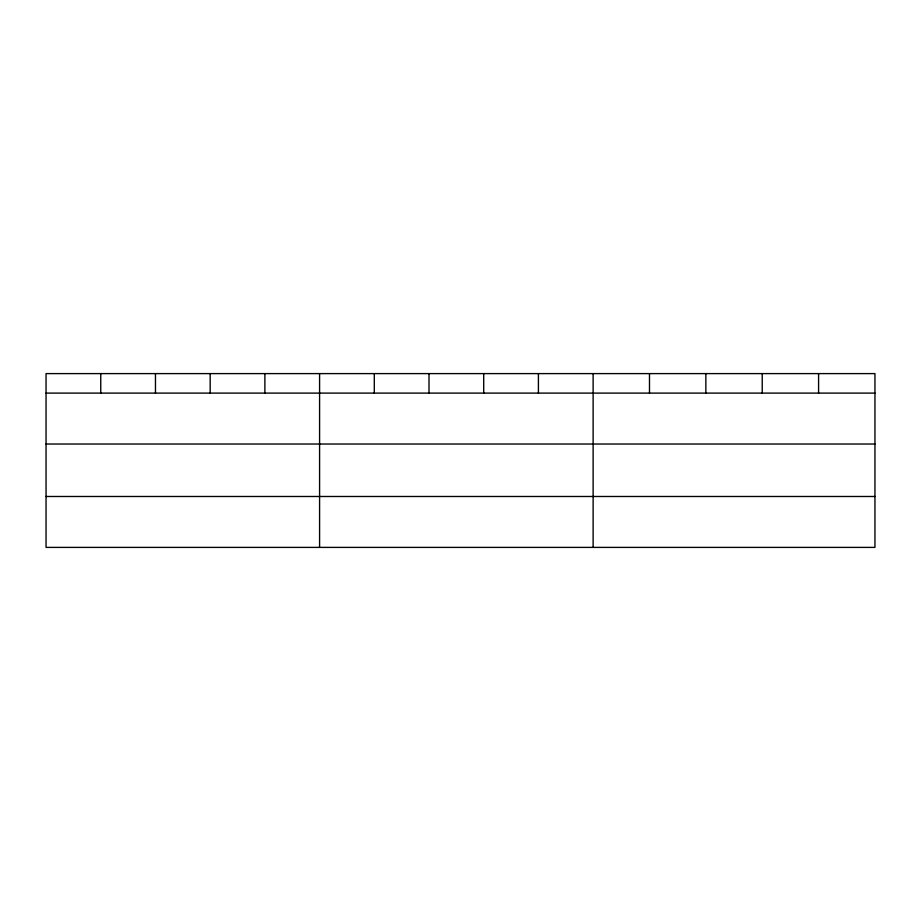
<?xml version="1.0" encoding="UTF-8"?>
<svg xmlns="http://www.w3.org/2000/svg" width="921" height="921" viewBox="0 0 921 921"><rect width="100%" height="100%" fill="white"/><g stroke="black" fill="none" stroke-linecap="round" stroke-linejoin="round"><path stroke-width="1.38" d="M874.95 444.026L874.95 373.604L46.05 373.604L46.05 547.396L874.95 547.396L874.95 444.026L46.05 444.026M46.05 393.106L874.95 393.106M46.05 496.488L874.95 496.488M818.585 373.604L818.585 393.106M762.22 373.604L762.22 393.106M705.854 373.604L705.854 393.106M649.489 373.604L649.489 393.106M593.124 373.604L593.124 547.396M538.417 373.604L538.417 393.106M483.709 373.604L483.709 393.106M429.002 373.604L429.002 393.106M374.294 373.604L374.294 393.106M319.587 373.604L319.587 547.396M264.88 373.604L264.88 393.106M210.172 373.604L210.172 393.106M155.465 373.604L155.465 393.106M100.757 373.604L100.757 393.106"/></g></svg>
